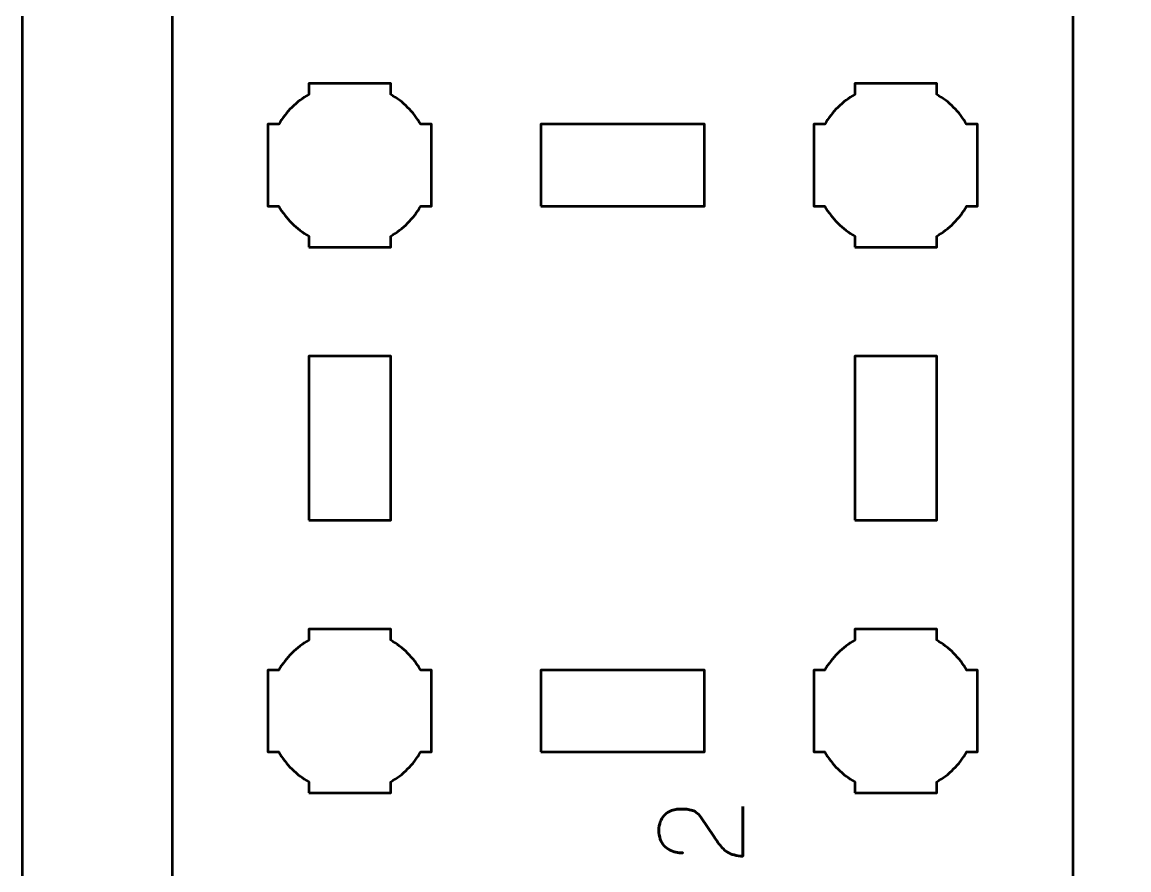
# Model space of a CAD drawing. Header units: centimetres. Extents: x -21 to 0, y -29.7 to 0.
# Drawn here: x -21 to -16.946, y -26.332 to -23.225 of the extents above; entities that cross this region are included whole.
import ezdxf

# ---------------------------------------------------------------- set-up
doc = ezdxf.new("R2010")
doc.units = ezdxf.units.CM
doc.header["$MEASUREMENT"] = 0
doc.layers.add('Layer 1', color=7, linetype='Continuous')

msp = doc.modelspace()

# ---------------------------------------------------------------- linework, layer by layer
at = {"layer": 'Layer 1', "color": 1, "lineweight": 53}
msp.add_open_spline([(-21.00003, -29.19995), (-21.00003, -29.19995), (-21.00003, -8.29992), (-21.00003, -8.29992), (-21.00003, -8.29992), (-21.00003, -8.21709), (-20.93286, -8.14992), (-20.85003, -8.14992), (-20.85003, -8.14992), (-20.7672, -8.14992), (-20.70003, -8.08275), (-20.70003, -7.99992), (-20.70003, -7.99992), (-20.70003, -7.91709), (-20.7672, -7.84992), (-20.85003, -7.84992), (-20.85003, -7.84992), (-20.93286, -7.84992), (-21.00003, -7.78275), (-21.00003, -7.69992), (-21.00003, -7.69992), (-21.00003, -7.61709), (-20.93286, -7.54992), (-20.85003, -7.54992), (-20.85003, -7.54992), (-20.7672, -7.54992), (-20.70003, -7.48275), (-20.70003, -7.39992), (-20.70003, -7.39992), (-20.70003, -7.31709), (-20.7672, -7.24992), (-20.85003, -7.24992), (-20.85003, -7.24992), (-20.93286, -7.24992), (-21.00003, -7.18275), (-21.00003, -7.09992), (-21.00003, -7.09992), (-21.00003, -7.01709), (-20.93286, -6.94992), (-20.85003, -6.94992), (-20.85003, -6.94992), (-20.7672, -6.94992), (-20.70003, -6.88275), (-20.70003, -6.79992), (-20.70003, -6.79992), (-20.70003, -6.71709), (-20.7672, -6.64992), (-20.85003, -6.64992), (-20.85003, -6.64992), (-20.93286, -6.64992), (-21.00003, -6.58275), (-21.00003, -6.49992), (-21.00003, -6.49992), (-21.00003, -6.41709), (-20.93286, -6.34992), (-20.85003, -6.34992), (-20.85003, -6.34992), (-20.7672, -6.34992), (-20.70003, -6.28275), (-20.70003, -6.19992), (-20.70003, -6.19992), (-20.70003, -6.11709), (-20.7672, -6.04992), (-20.85003, -6.04992), (-20.85003, -6.04992), (-20.93286, -6.04992), (-21.00003, -5.98275), (-21.00003, -5.89992), (-21.00003, -5.89992), (-21.00003, -5.81709), (-20.93286, -5.74992), (-20.85003, -5.74992), (-20.85003, -5.74992), (-20.7672, -5.74992), (-20.70003, -5.68275), (-20.70003, -5.59992), (-20.70003, -5.59992), (-20.70003, -5.51709), (-20.7672, -5.44992), (-20.85003, -5.44992), (-20.85003, -5.44992), (-20.93286, -5.44992), (-21.00003, -5.38275), (-21.00003, -5.29992), (-21.00003, -5.29992), (-21.00003, -5.21709), (-20.93286, -5.14992), (-20.85003, -5.14992), (-20.85003, -5.14992), (-20.7672, -5.14992), (-20.70003, -5.08275), (-20.70003, -4.99992), (-20.70003, -4.99992), (-20.70003, -4.91709), (-20.7672, -4.84992), (-20.85003, -4.84992), (-20.85003, -4.84992), (-20.93286, -4.84992), (-21.00003, -4.78275), (-21.00003, -4.69992), (-21.00003, -4.69992), (-21.00003, -4.61709), (-20.93286, -4.54992), (-20.85003, -4.54992), (-20.85003, -4.54992), (-20.7672, -4.54992), (-20.70003, -4.48275), (-20.70003, -4.39992), (-20.70003, -4.39992), (-20.70003, -4.31709), (-20.7672, -4.24992), (-20.85003, -4.24992), (-20.85003, -4.24992), (-20.93286, -4.24992), (-21.00003, -4.18275), (-21.00003, -4.09992), (-21.00003, -4.09992), (-21.00003, -4.01709), (-20.93286, -3.94992), (-20.85003, -3.94992), (-20.85003, -3.94992), (-20.7672, -3.94992), (-20.70003, -3.88275), (-20.70003, -3.79992), (-20.70003, -3.79992), (-20.70003, -3.71709), (-20.7672, -3.64992), (-20.85003, -3.64992), (-20.85003, -3.64992), (-20.93286, -3.64992), (-21.00003, -3.58275), (-21.00003, -3.49992), (-21.00003, -3.49992), (-21.00003, -3.41709), (-20.93286, -3.34992), (-20.85003, -3.34992), (-20.85003, -3.34992), (-20.7672, -3.34992), (-20.70003, -3.28275), (-20.70003, -3.19992), (-20.70003, -3.19992), (-20.70003, -3.11709), (-20.7672, -3.04992), (-20.85003, -3.04992), (-20.85003, -3.04992), (-20.93286, -3.04992), (-21.00003, -2.98275), (-21.00003, -2.89992), (-21.00003, -2.89992), (-21.00003, -2.81709), (-20.93286, -2.74992), (-20.85003, -2.74992), (-20.85003, -2.74992), (-20.7672, -2.74992), (-20.70003, -2.68275), (-20.70003, -2.59992), (-20.70003, -2.59992), (-20.70003, -2.51709), (-20.7672, -2.44992), (-20.85003, -2.44992), (-20.85003, -2.44992), (-20.93286, -2.44992), (-21.00003, -2.38275), (-21.00003, -2.29992), (-21.00003, -2.29992), (-21.00003, -2.21709), (-20.93286, -2.14992), (-20.85003, -2.14992), (-20.85003, -2.14992), (-20.7672, -2.14992), (-20.70003, -2.08275), (-20.70003, -1.99992), (-20.70003, -1.99992), (-20.70003, -1.91709), (-20.7672, -1.84992), (-20.85003, -1.84992), (-20.85003, -1.84992), (-20.93286, -1.84992), (-21.00003, -1.78275), (-21.00003, -1.69992), (-21.00003, -1.69992), (-21.00003, -1.61709), (-20.93286, -1.54992), (-20.85003, -1.54992), (-20.85003, -1.54992), (-20.7672, -1.54992), (-20.70003, -1.48275), (-20.70003, -1.39992), (-20.70003, -1.39992), (-20.70003, -1.31709), (-20.7672, -1.24992), (-20.85003, -1.24992), (-20.85003, -1.24992), (-20.93286, -1.24992), (-21.00003, -1.18275), (-21.00003, -1.09992), (-21.00003, -1.09992), (-21.00003, -1.09992), (-21.00003, -0.49992), (-21.00003, -0.49992), (-21.00003, -0.49992), (-21.00003, -0.22295), (-20.77694, 0.00004), (-20.49994, 0.00004), (-20.49994, 0.00004), (-20.49994, 0.00004), (-0.50008, 0.00004), (-0.50008, 0.00004), (-0.50008, 0.00004), (-0.22294, 0.00004), (0.00002, -0.22295), (0.00002, -0.49992), (0.00002, -0.49992), (0.00002, -0.49992), (0.00002, -29.19995), (0.00002, -29.19995), (0.00002, -29.19995), (0.00002, -29.47695), (-0.22294, -29.70004), (-0.50008, -29.70004), (-0.50008, -29.70004), (-0.50008, -29.70004), (-20.49994, -29.70004), (-20.49994, -29.70004), (-20.49994, -29.70004), (-20.77694, -29.70004), (-21.00003, -29.47695), (-21.00003, -29.19995)], degree=3, knots=[0, 0, 0, 0, 0.0175439, 0.0175439, 0.0175439, 0.0175439, 0.0350877, 0.0350877, 0.0350877, 0.0350877, 0.0526316, 0.0526316, 0.0526316, 0.0526316, 0.0701754, 0.0701754, 0.0701754, 0.0701754, 0.0877193, 0.0877193, 0.0877193, 0.0877193, 0.1052632, 0.1052632, 0.1052632, 0.1052632, 0.122807, 0.122807, 0.122807, 0.122807, 0.1403509, 0.1403509, 0.1403509, 0.1403509, 0.1578947, 0.1578947, 0.1578947, 0.1578947, 0.1754386, 0.1754386, 0.1754386, 0.1754386, 0.1929825, 0.1929825, 0.1929825, 0.1929825, 0.2105263, 0.2105263, 0.2105263, 0.2105263, 0.2280702, 0.2280702, 0.2280702, 0.2280702, 0.245614, 0.245614, 0.245614, 0.245614, 0.2631579, 0.2631579, 0.2631579, 0.2631579, 0.2807018, 0.2807018, 0.2807018, 0.2807018, 0.2982456, 0.2982456, 0.2982456, 0.2982456, 0.3157895, 0.3157895, 0.3157895, 0.3157895, 0.3333333, 0.3333333, 0.3333333, 0.3333333, 0.3508772, 0.3508772, 0.3508772, 0.3508772, 0.3684211, 0.3684211, 0.3684211, 0.3684211, 0.3859649, 0.3859649, 0.3859649, 0.3859649, 0.4035088, 0.4035088, 0.4035088, 0.4035088, 0.4210526, 0.4210526, 0.4210526, 0.4210526, 0.4385965, 0.4385965, 0.4385965, 0.4385965, 0.4561404, 0.4561404, 0.4561404, 0.4561404, 0.4736842, 0.4736842, 0.4736842, 0.4736842, 0.4912281, 0.4912281, 0.4912281, 0.4912281, 0.5087719, 0.5087719, 0.5087719, 0.5087719, 0.5263158, 0.5263158, 0.5263158, 0.5263158, 0.5438596, 0.5438596, 0.5438596, 0.5438596, 0.5614035, 0.5614035, 0.5614035, 0.5614035, 0.5789474, 0.5789474, 0.5789474, 0.5789474, 0.5964912, 0.5964912, 0.5964912, 0.5964912, 0.6140351, 0.6140351, 0.6140351, 0.6140351, 0.6315789, 0.6315789, 0.6315789, 0.6315789, 0.6491228, 0.6491228, 0.6491228, 0.6491228, 0.6666667, 0.6666667, 0.6666667, 0.6666667, 0.6842105, 0.6842105, 0.6842105, 0.6842105, 0.7017544, 0.7017544, 0.7017544, 0.7017544, 0.7192982, 0.7192982, 0.7192982, 0.7192982, 0.7368421, 0.7368421, 0.7368421, 0.7368421, 0.754386, 0.754386, 0.754386, 0.754386, 0.7719298, 0.7719298, 0.7719298, 0.7719298, 0.7894737, 0.7894737, 0.7894737, 0.7894737, 0.8070175, 0.8070175, 0.8070175, 0.8070175, 0.8245614, 0.8245614, 0.8245614, 0.8245614, 0.8421053, 0.8421053, 0.8421053, 0.8421053, 0.8596491, 0.8596491, 0.8596491, 0.8596491, 0.877193, 0.877193, 0.877193, 0.877193, 0.8947368, 0.8947368, 0.8947368, 0.8947368, 0.9122807, 0.9122807, 0.9122807, 0.9122807, 0.9298246, 0.9298246, 0.9298246, 0.9298246, 0.9473684, 0.9473684, 0.9473684, 0.9473684, 0.9649123, 0.9649123, 0.9649123, 0.9649123, 0.9824561, 0.9824561, 0.9824561, 0.9824561, 1, 1, 1, 1], dxfattribs=at)
at = {"layer": 'Layer 1', "color": 3, "lineweight": 53}
msp.add_open_spline([(-17.65, -28.4), (-17.65, -28.4), (-19.95, -28.4), (-19.95, -28.4), (-19.95, -28.4), (-20.22609, -28.4), (-20.45, -28.17609), (-20.45, -27.9), (-20.45, -27.9), (-20.45, -27.9), (-20.45, -13.6), (-20.45, -13.6), (-20.45, -13.6), (-20.45, -13.32391), (-20.22609, -13.1), (-19.95, -13.1), (-19.95, -13.1), (-19.95, -13.1), (-17.65, -13.1), (-17.65, -13.1), (-17.65, -13.1), (-17.37391, -13.1), (-17.15, -13.32391), (-17.15, -13.6), (-17.15, -13.6), (-17.15, -13.6), (-17.15, -27.9), (-17.15, -27.9), (-17.15, -27.9), (-17.15, -28.17609), (-17.37391, -28.4), (-17.65, -28.4)], degree=3, knots=[0, 0, 0, 0, 0.125, 0.125, 0.125, 0.125, 0.25, 0.25, 0.25, 0.25, 0.375, 0.375, 0.375, 0.375, 0.5, 0.5, 0.5, 0.5, 0.625, 0.625, 0.625, 0.625, 0.75, 0.75, 0.75, 0.75, 0.875, 0.875, 0.875, 0.875, 1, 1, 1, 1], dxfattribs=at)
at = {"layer": 'Layer 1', "lineweight": 53}
for points, knots in [([(-19.95, -24.05), (-19.95, -24.05), (-19.95, -24.00985), (-19.95, -24.00985), (-19.95, -24.00985), (-19.99553, -23.9835), (-20.0335, -23.94553), (-20.05985, -23.9), (-20.05985, -23.9), (-20.05985, -23.9), (-20.1, -23.9), (-20.1, -23.9), (-20.1, -23.9), (-20.1, -23.9), (-20.1, -23.75), (-20.1, -23.75), (-20.1, -23.75), (-20.1, -23.75), (-20.1, -23.6), (-20.1, -23.6), (-20.1, -23.6), (-20.1, -23.6), (-20.05985, -23.6), (-20.05985, -23.6), (-20.05985, -23.6), (-20.0335, -23.55447), (-19.99553, -23.5165), (-19.95, -23.49015), (-19.95, -23.49015), (-19.95, -23.49015), (-19.95, -23.45), (-19.95, -23.45), (-19.95, -23.45), (-19.95, -23.45), (-19.8, -23.45), (-19.8, -23.45), (-19.8, -23.45), (-19.8, -23.45), (-19.65, -23.45), (-19.65, -23.45), (-19.65, -23.45), (-19.65, -23.45), (-19.65, -23.49015), (-19.65, -23.49015), (-19.65, -23.49015), (-19.60447, -23.5165), (-19.5665, -23.55447), (-19.54015, -23.6), (-19.54015, -23.6), (-19.54015, -23.6), (-19.5, -23.6), (-19.5, -23.6), (-19.5, -23.6), (-19.5, -23.6), (-19.5, -23.75), (-19.5, -23.75), (-19.5, -23.75), (-19.5, -23.75), (-19.5, -23.9), (-19.5, -23.9), (-19.5, -23.9), (-19.5, -23.9), (-19.54015, -23.9), (-19.54015, -23.9), (-19.54015, -23.9), (-19.5665, -23.94553), (-19.60447, -23.9835), (-19.65, -24.00985), (-19.65, -24.00985), (-19.65, -24.00985), (-19.65, -24.05), (-19.65, -24.05), (-19.65, -24.05), (-19.65, -24.05), (-19.8, -24.05), (-19.8, -24.05), (-19.8, -24.05), (-19.8, -24.05), (-19.95, -24.05), (-19.95, -24.05)], [0, 0, 0, 0, 0.05, 0.05, 0.05, 0.05, 0.1, 0.1, 0.1, 0.1, 0.15, 0.15, 0.15, 0.15, 0.2, 0.2, 0.2, 0.2, 0.25, 0.25, 0.25, 0.25, 0.3, 0.3, 0.3, 0.3, 0.35, 0.35, 0.35, 0.35, 0.4, 0.4, 0.4, 0.4, 0.45, 0.45, 0.45, 0.45, 0.5, 0.5, 0.5, 0.5, 0.55, 0.55, 0.55, 0.55, 0.6, 0.6, 0.6, 0.6, 0.65, 0.65, 0.65, 0.65, 0.7, 0.7, 0.7, 0.7, 0.75, 0.75, 0.75, 0.75, 0.8, 0.8, 0.8, 0.8, 0.85, 0.85, 0.85, 0.85, 0.9, 0.9, 0.9, 0.9, 0.95, 0.95, 0.95, 0.95, 1, 1, 1, 1]), ([(-17.95, -24.05), (-17.95, -24.05), (-17.95, -24.00985), (-17.95, -24.00985), (-17.95, -24.00985), (-17.99553, -23.9835), (-18.0335, -23.94553), (-18.05985, -23.9), (-18.05985, -23.9), (-18.05985, -23.9), (-18.1, -23.9), (-18.1, -23.9), (-18.1, -23.9), (-18.1, -23.9), (-18.1, -23.75), (-18.1, -23.75), (-18.1, -23.75), (-18.1, -23.75), (-18.1, -23.6), (-18.1, -23.6), (-18.1, -23.6), (-18.1, -23.6), (-18.05985, -23.6), (-18.05985, -23.6), (-18.05985, -23.6), (-18.0335, -23.55447), (-17.99553, -23.5165), (-17.95, -23.49015), (-17.95, -23.49015), (-17.95, -23.49015), (-17.95, -23.45), (-17.95, -23.45), (-17.95, -23.45), (-17.95, -23.45), (-17.8, -23.45), (-17.8, -23.45), (-17.8, -23.45), (-17.8, -23.45), (-17.65, -23.45), (-17.65, -23.45), (-17.65, -23.45), (-17.65, -23.45), (-17.65, -23.49015), (-17.65, -23.49015), (-17.65, -23.49015), (-17.60447, -23.5165), (-17.5665, -23.55447), (-17.54015, -23.6), (-17.54015, -23.6), (-17.54015, -23.6), (-17.5, -23.6), (-17.5, -23.6), (-17.5, -23.6), (-17.5, -23.6), (-17.5, -23.75), (-17.5, -23.75), (-17.5, -23.75), (-17.5, -23.75), (-17.5, -23.9), (-17.5, -23.9), (-17.5, -23.9), (-17.5, -23.9), (-17.54015, -23.9), (-17.54015, -23.9), (-17.54015, -23.9), (-17.5665, -23.94553), (-17.60447, -23.9835), (-17.65, -24.00985), (-17.65, -24.00985), (-17.65, -24.00985), (-17.65, -24.05), (-17.65, -24.05), (-17.65, -24.05), (-17.65, -24.05), (-17.8, -24.05), (-17.8, -24.05), (-17.8, -24.05), (-17.8, -24.05), (-17.95, -24.05), (-17.95, -24.05)], [0, 0, 0, 0, 0.05, 0.05, 0.05, 0.05, 0.1, 0.1, 0.1, 0.1, 0.15, 0.15, 0.15, 0.15, 0.2, 0.2, 0.2, 0.2, 0.25, 0.25, 0.25, 0.25, 0.3, 0.3, 0.3, 0.3, 0.35, 0.35, 0.35, 0.35, 0.4, 0.4, 0.4, 0.4, 0.45, 0.45, 0.45, 0.45, 0.5, 0.5, 0.5, 0.5, 0.55, 0.55, 0.55, 0.55, 0.6, 0.6, 0.6, 0.6, 0.65, 0.65, 0.65, 0.65, 0.7, 0.7, 0.7, 0.7, 0.75, 0.75, 0.75, 0.75, 0.8, 0.8, 0.8, 0.8, 0.85, 0.85, 0.85, 0.85, 0.9, 0.9, 0.9, 0.9, 0.95, 0.95, 0.95, 0.95, 1, 1, 1, 1]), ([(-19.1, -23.9), (-19.1, -23.9), (-19.1, -23.6), (-19.1, -23.6), (-19.1, -23.6), (-19.1, -23.6), (-18.5, -23.6), (-18.5, -23.6), (-18.5, -23.6), (-18.5, -23.6), (-18.5, -23.9), (-18.5, -23.9), (-18.5, -23.9), (-18.5, -23.9), (-19.1, -23.9), (-19.1, -23.9)], [0, 0, 0, 0, 0.25, 0.25, 0.25, 0.25, 0.5, 0.5, 0.5, 0.5, 0.75, 0.75, 0.75, 0.75, 1, 1, 1, 1]), ([(-19.95, -25.05), (-19.95, -25.05), (-19.95, -24.45), (-19.95, -24.45), (-19.95, -24.45), (-19.95, -24.45), (-19.65, -24.45), (-19.65, -24.45), (-19.65, -24.45), (-19.65, -24.45), (-19.65, -25.05), (-19.65, -25.05), (-19.65, -25.05), (-19.65, -25.05), (-19.95, -25.05), (-19.95, -25.05)], [0, 0, 0, 0, 0.25, 0.25, 0.25, 0.25, 0.5, 0.5, 0.5, 0.5, 0.75, 0.75, 0.75, 0.75, 1, 1, 1, 1]), ([(-17.95, -25.05), (-17.95, -25.05), (-17.95, -24.45), (-17.95, -24.45), (-17.95, -24.45), (-17.95, -24.45), (-17.65, -24.45), (-17.65, -24.45), (-17.65, -24.45), (-17.65, -24.45), (-17.65, -25.05), (-17.65, -25.05), (-17.65, -25.05), (-17.65, -25.05), (-17.95, -25.05), (-17.95, -25.05)], [0, 0, 0, 0, 0.25, 0.25, 0.25, 0.25, 0.5, 0.5, 0.5, 0.5, 0.75, 0.75, 0.75, 0.75, 1, 1, 1, 1]), ([(-19.95, -26.05), (-19.95, -26.05), (-19.95, -26.00985), (-19.95, -26.00985), (-19.95, -26.00985), (-19.99553, -25.9835), (-20.0335, -25.94553), (-20.05985, -25.9), (-20.05985, -25.9), (-20.05985, -25.9), (-20.1, -25.9), (-20.1, -25.9), (-20.1, -25.9), (-20.1, -25.9), (-20.1, -25.75), (-20.1, -25.75), (-20.1, -25.75), (-20.1, -25.75), (-20.1, -25.6), (-20.1, -25.6), (-20.1, -25.6), (-20.1, -25.6), (-20.05985, -25.6), (-20.05985, -25.6), (-20.05985, -25.6), (-20.0335, -25.55447), (-19.99553, -25.5165), (-19.95, -25.49015), (-19.95, -25.49015), (-19.95, -25.49015), (-19.95, -25.45), (-19.95, -25.45), (-19.95, -25.45), (-19.95, -25.45), (-19.8, -25.45), (-19.8, -25.45), (-19.8, -25.45), (-19.8, -25.45), (-19.65, -25.45), (-19.65, -25.45), (-19.65, -25.45), (-19.65, -25.45), (-19.65, -25.49015), (-19.65, -25.49015), (-19.65, -25.49015), (-19.60447, -25.5165), (-19.5665, -25.55447), (-19.54015, -25.6), (-19.54015, -25.6), (-19.54015, -25.6), (-19.5, -25.6), (-19.5, -25.6), (-19.5, -25.6), (-19.5, -25.6), (-19.5, -25.75), (-19.5, -25.75), (-19.5, -25.75), (-19.5, -25.75), (-19.5, -25.9), (-19.5, -25.9), (-19.5, -25.9), (-19.5, -25.9), (-19.54015, -25.9), (-19.54015, -25.9), (-19.54015, -25.9), (-19.5665, -25.94553), (-19.60447, -25.9835), (-19.65, -26.00985), (-19.65, -26.00985), (-19.65, -26.00985), (-19.65, -26.05), (-19.65, -26.05), (-19.65, -26.05), (-19.65, -26.05), (-19.8, -26.05), (-19.8, -26.05), (-19.8, -26.05), (-19.8, -26.05), (-19.95, -26.05), (-19.95, -26.05)], [0, 0, 0, 0, 0.05, 0.05, 0.05, 0.05, 0.1, 0.1, 0.1, 0.1, 0.15, 0.15, 0.15, 0.15, 0.2, 0.2, 0.2, 0.2, 0.25, 0.25, 0.25, 0.25, 0.3, 0.3, 0.3, 0.3, 0.35, 0.35, 0.35, 0.35, 0.4, 0.4, 0.4, 0.4, 0.45, 0.45, 0.45, 0.45, 0.5, 0.5, 0.5, 0.5, 0.55, 0.55, 0.55, 0.55, 0.6, 0.6, 0.6, 0.6, 0.65, 0.65, 0.65, 0.65, 0.7, 0.7, 0.7, 0.7, 0.75, 0.75, 0.75, 0.75, 0.8, 0.8, 0.8, 0.8, 0.85, 0.85, 0.85, 0.85, 0.9, 0.9, 0.9, 0.9, 0.95, 0.95, 0.95, 0.95, 1, 1, 1, 1]), ([(-17.95, -26.05), (-17.95, -26.05), (-17.95, -26.00985), (-17.95, -26.00985), (-17.95, -26.00985), (-17.99553, -25.9835), (-18.0335, -25.94553), (-18.05985, -25.9), (-18.05985, -25.9), (-18.05985, -25.9), (-18.1, -25.9), (-18.1, -25.9), (-18.1, -25.9), (-18.1, -25.9), (-18.1, -25.75), (-18.1, -25.75), (-18.1, -25.75), (-18.1, -25.75), (-18.1, -25.6), (-18.1, -25.6), (-18.1, -25.6), (-18.1, -25.6), (-18.05985, -25.6), (-18.05985, -25.6), (-18.05985, -25.6), (-18.0335, -25.55447), (-17.99553, -25.5165), (-17.95, -25.49015), (-17.95, -25.49015), (-17.95, -25.49015), (-17.95, -25.45), (-17.95, -25.45), (-17.95, -25.45), (-17.95, -25.45), (-17.8, -25.45), (-17.8, -25.45), (-17.8, -25.45), (-17.8, -25.45), (-17.65, -25.45), (-17.65, -25.45), (-17.65, -25.45), (-17.65, -25.45), (-17.65, -25.49015), (-17.65, -25.49015), (-17.65, -25.49015), (-17.60447, -25.5165), (-17.5665, -25.55447), (-17.54015, -25.6), (-17.54015, -25.6), (-17.54015, -25.6), (-17.5, -25.6), (-17.5, -25.6), (-17.5, -25.6), (-17.5, -25.6), (-17.5, -25.75), (-17.5, -25.75), (-17.5, -25.75), (-17.5, -25.75), (-17.5, -25.9), (-17.5, -25.9), (-17.5, -25.9), (-17.5, -25.9), (-17.54015, -25.9), (-17.54015, -25.9), (-17.54015, -25.9), (-17.5665, -25.94553), (-17.60447, -25.9835), (-17.65, -26.00985), (-17.65, -26.00985), (-17.65, -26.00985), (-17.65, -26.05), (-17.65, -26.05), (-17.65, -26.05), (-17.65, -26.05), (-17.8, -26.05), (-17.8, -26.05), (-17.8, -26.05), (-17.8, -26.05), (-17.95, -26.05), (-17.95, -26.05)], [0, 0, 0, 0, 0.05, 0.05, 0.05, 0.05, 0.1, 0.1, 0.1, 0.1, 0.15, 0.15, 0.15, 0.15, 0.2, 0.2, 0.2, 0.2, 0.25, 0.25, 0.25, 0.25, 0.3, 0.3, 0.3, 0.3, 0.35, 0.35, 0.35, 0.35, 0.4, 0.4, 0.4, 0.4, 0.45, 0.45, 0.45, 0.45, 0.5, 0.5, 0.5, 0.5, 0.55, 0.55, 0.55, 0.55, 0.6, 0.6, 0.6, 0.6, 0.65, 0.65, 0.65, 0.65, 0.7, 0.7, 0.7, 0.7, 0.75, 0.75, 0.75, 0.75, 0.8, 0.8, 0.8, 0.8, 0.85, 0.85, 0.85, 0.85, 0.9, 0.9, 0.9, 0.9, 0.95, 0.95, 0.95, 0.95, 1, 1, 1, 1]), ([(-19.1, -25.9), (-19.1, -25.9), (-19.1, -25.6), (-19.1, -25.6), (-19.1, -25.6), (-19.1, -25.6), (-18.5, -25.6), (-18.5, -25.6), (-18.5, -25.6), (-18.5, -25.6), (-18.5, -25.9), (-18.5, -25.9), (-18.5, -25.9), (-18.5, -25.9), (-19.1, -25.9), (-19.1, -25.9)], [0, 0, 0, 0, 0.25, 0.25, 0.25, 0.25, 0.5, 0.5, 0.5, 0.5, 0.75, 0.75, 0.75, 0.75, 1, 1, 1, 1])]:
    msp.add_open_spline(points, degree=3, knots=knots, dxfattribs=at)
at = {"layer": 'Layer 1', "color": 5, "lineweight": 53}
msp.add_open_spline([(-18.35975, -26.10019), (-18.35975, -26.10019), (-18.35975, -26.2818), (-18.35975, -26.2818), (-18.35975, -26.2818), (-18.37203, -26.28145), (-18.38289, -26.2799), (-18.39221, -26.27728), (-18.39221, -26.27728), (-18.40152, -26.2746), (-18.4097, -26.27101), (-18.41676, -26.26656), (-18.41676, -26.26656), (-18.42381, -26.26204), (-18.43009, -26.25689), (-18.4356, -26.25104), (-18.4356, -26.25104), (-18.44117, -26.24518), (-18.44625, -26.2389), (-18.45105, -26.23213), (-18.45105, -26.23213), (-18.45578, -26.22536), (-18.4605, -26.21837), (-18.46516, -26.2111), (-18.46516, -26.2111), (-18.46516, -26.2111), (-18.51342, -26.13871), (-18.51342, -26.13871), (-18.51342, -26.13871), (-18.51864, -26.13131), (-18.52428, -26.12552), (-18.53049, -26.12143), (-18.53049, -26.12143), (-18.53663, -26.11727), (-18.54312, -26.11437), (-18.5499, -26.11261), (-18.5499, -26.11261), (-18.55674, -26.11092), (-18.56365, -26.10986), (-18.57078, -26.10951), (-18.57078, -26.10951), (-18.57791, -26.10915), (-18.58503, -26.10901), (-18.59216, -26.10908), (-18.59216, -26.10908), (-18.59801, -26.10908), (-18.60429, -26.10986), (-18.61107, -26.11141), (-18.61107, -26.11141), (-18.61777, -26.11303), (-18.62447, -26.11557), (-18.6311, -26.11917), (-18.6311, -26.11917), (-18.63774, -26.12277), (-18.6438, -26.12757), (-18.64931, -26.13356), (-18.64931, -26.13356), (-18.65474, -26.13956), (-18.65911, -26.14697), (-18.66243, -26.15579), (-18.66243, -26.15579), (-18.66575, -26.16461), (-18.66744, -26.17498), (-18.66751, -26.18697), (-18.66751, -26.18697), (-18.66744, -26.19904), (-18.66575, -26.20969), (-18.6625, -26.21887), (-18.6625, -26.21887), (-18.65926, -26.22804), (-18.65474, -26.23587), (-18.64903, -26.24236), (-18.64903, -26.24236), (-18.64331, -26.24885), (-18.63668, -26.25407), (-18.62927, -26.25816), (-18.62927, -26.25816), (-18.62186, -26.26226), (-18.61396, -26.26522), (-18.60563, -26.26712), (-18.60563, -26.26712), (-18.59731, -26.26903), (-18.58884, -26.26995), (-18.5803, -26.26995), (-18.5803, -26.26995), (-18.58884, -26.26995), (-18.59731, -26.26903), (-18.60563, -26.26712), (-18.60563, -26.26712), (-18.61396, -26.26522), (-18.62186, -26.26226), (-18.62927, -26.25816), (-18.62927, -26.25816), (-18.63668, -26.25407), (-18.64331, -26.24885), (-18.64903, -26.24236), (-18.64903, -26.24236), (-18.65474, -26.23587), (-18.65926, -26.22804), (-18.6625, -26.21887), (-18.6625, -26.21887), (-18.66575, -26.20969), (-18.66744, -26.19904), (-18.66751, -26.18697), (-18.66751, -26.18697), (-18.66744, -26.17498), (-18.66575, -26.16461), (-18.66243, -26.15579), (-18.66243, -26.15579), (-18.65911, -26.14697), (-18.65474, -26.13956), (-18.64931, -26.13356), (-18.64931, -26.13356), (-18.6438, -26.12757), (-18.63774, -26.12277), (-18.6311, -26.11917), (-18.6311, -26.11917), (-18.62447, -26.11557), (-18.61777, -26.11303), (-18.61107, -26.11141), (-18.61107, -26.11141), (-18.60429, -26.10986), (-18.59801, -26.10908), (-18.59216, -26.10908), (-18.59216, -26.10908), (-18.58503, -26.10901), (-18.57791, -26.10915), (-18.57078, -26.10951), (-18.57078, -26.10951), (-18.56365, -26.10986), (-18.55674, -26.11092), (-18.5499, -26.11261), (-18.5499, -26.11261), (-18.54312, -26.11437), (-18.53663, -26.11727), (-18.53049, -26.12143), (-18.53049, -26.12143), (-18.52428, -26.12552), (-18.51864, -26.13131), (-18.51342, -26.13871), (-18.51342, -26.13871), (-18.51342, -26.13871), (-18.46516, -26.2111), (-18.46516, -26.2111), (-18.46516, -26.2111), (-18.4605, -26.21837), (-18.45578, -26.22536), (-18.45105, -26.23213), (-18.45105, -26.23213), (-18.44625, -26.2389), (-18.44117, -26.24518), (-18.4356, -26.25104), (-18.4356, -26.25104), (-18.43009, -26.25689), (-18.42381, -26.26204), (-18.41676, -26.26656), (-18.41676, -26.26656), (-18.4097, -26.27101), (-18.40152, -26.2746), (-18.39221, -26.27728), (-18.39221, -26.27728), (-18.38289, -26.2799), (-18.37203, -26.28145), (-18.35975, -26.2818), (-18.35975, -26.2818), (-18.35975, -26.2818), (-18.35975, -26.10019), (-18.35975, -26.10019)], degree=3, knots=[0, 0, 0, 0, 0.0238095, 0.0238095, 0.0238095, 0.0238095, 0.047619, 0.047619, 0.047619, 0.047619, 0.0714286, 0.0714286, 0.0714286, 0.0714286, 0.0952381, 0.0952381, 0.0952381, 0.0952381, 0.1190476, 0.1190476, 0.1190476, 0.1190476, 0.1428571, 0.1428571, 0.1428571, 0.1428571, 0.1666667, 0.1666667, 0.1666667, 0.1666667, 0.1904762, 0.1904762, 0.1904762, 0.1904762, 0.2142857, 0.2142857, 0.2142857, 0.2142857, 0.2380952, 0.2380952, 0.2380952, 0.2380952, 0.2619048, 0.2619048, 0.2619048, 0.2619048, 0.2857143, 0.2857143, 0.2857143, 0.2857143, 0.3095238, 0.3095238, 0.3095238, 0.3095238, 0.3333333, 0.3333333, 0.3333333, 0.3333333, 0.3571429, 0.3571429, 0.3571429, 0.3571429, 0.3809524, 0.3809524, 0.3809524, 0.3809524, 0.4047619, 0.4047619, 0.4047619, 0.4047619, 0.4285714, 0.4285714, 0.4285714, 0.4285714, 0.452381, 0.452381, 0.452381, 0.452381, 0.4761905, 0.4761905, 0.4761905, 0.4761905, 0.5, 0.5, 0.5, 0.5, 0.5238095, 0.5238095, 0.5238095, 0.5238095, 0.547619, 0.547619, 0.547619, 0.547619, 0.5714286, 0.5714286, 0.5714286, 0.5714286, 0.5952381, 0.5952381, 0.5952381, 0.5952381, 0.6190476, 0.6190476, 0.6190476, 0.6190476, 0.6428571, 0.6428571, 0.6428571, 0.6428571, 0.6666667, 0.6666667, 0.6666667, 0.6666667, 0.6904762, 0.6904762, 0.6904762, 0.6904762, 0.7142857, 0.7142857, 0.7142857, 0.7142857, 0.7380952, 0.7380952, 0.7380952, 0.7380952, 0.7619048, 0.7619048, 0.7619048, 0.7619048, 0.7857143, 0.7857143, 0.7857143, 0.7857143, 0.8095238, 0.8095238, 0.8095238, 0.8095238, 0.8333333, 0.8333333, 0.8333333, 0.8333333, 0.8571429, 0.8571429, 0.8571429, 0.8571429, 0.8809524, 0.8809524, 0.8809524, 0.8809524, 0.9047619, 0.9047619, 0.9047619, 0.9047619, 0.9285714, 0.9285714, 0.9285714, 0.9285714, 0.952381, 0.952381, 0.952381, 0.952381, 0.9761905, 0.9761905, 0.9761905, 0.9761905, 1, 1, 1, 1], dxfattribs=at)

doc.saveas('drawing.dxf')
